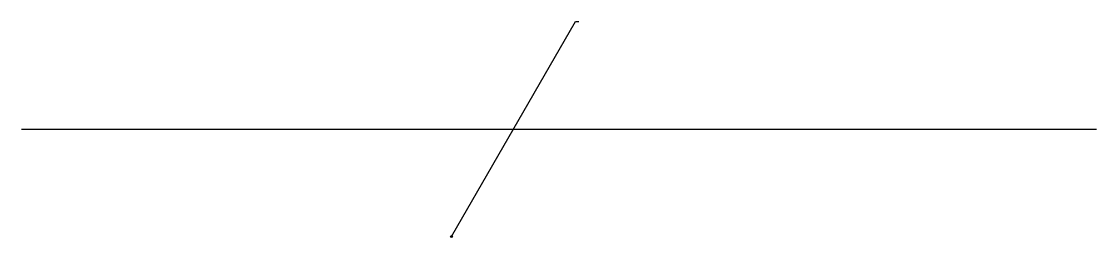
# Model space of a CAD drawing. Units: millimetres at full size, sheet at 1:100. Extents: x -15551 to 15061, y -6576 to -429.
import ezdxf

# ---------------------------------------------------------------- set-up
doc = ezdxf.new("R2010")
doc.units = ezdxf.units.MM
doc.header["$LTSCALE"] = 100
doc.header["$PDMODE"] = 32
doc.header["$PDSIZE"] = 50
doc.layers.add('0-0', color=7, linetype='Continuous')

msp = doc.modelspace()

# ---------------------------------------------------------------- linework, layer by layer
at = {"layer": '0-0'}
msp.add_line((-15551, -3489.8), (15061.2, -3489.8), dxfattribs=at)
msp.add_lwpolyline([(-3306.1, -6551), (228.7, -428.6), (324.5, -428.6)], dxfattribs=at)
msp.add_point((-3306.1, -6551), dxfattribs=at)

doc.saveas('drawing.dxf')
